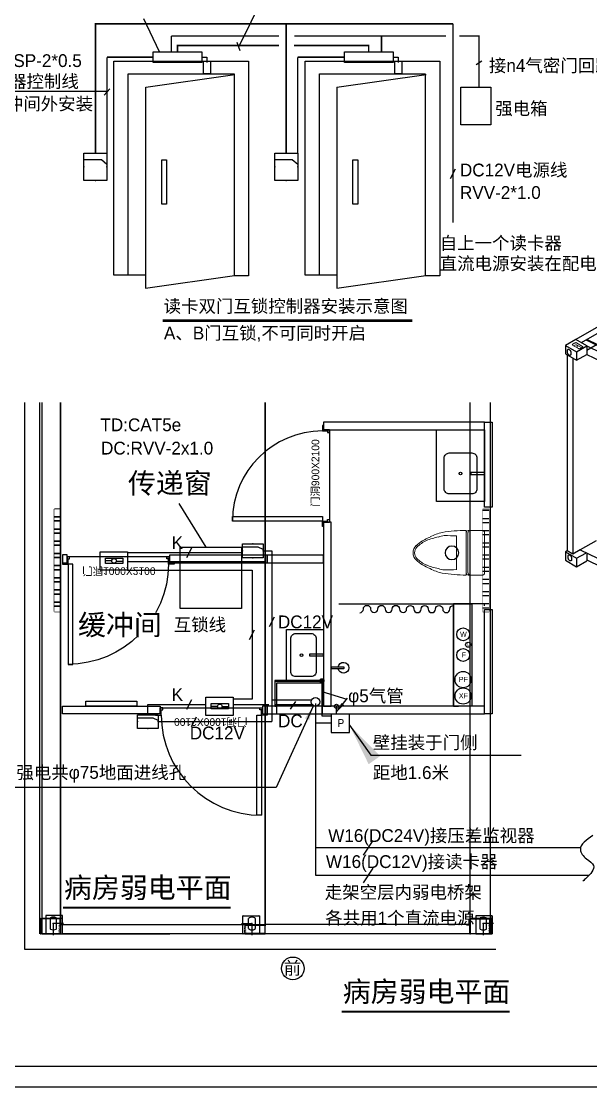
# Model space of a CAD drawing. Extents: x 149787 to 171187, y -41372 to -25335.
# Drawn here: x 156411 to 161974, y -41372 to -30960 of the extents above; entities that cross this region are included whole.
import ezdxf
from ezdxf.enums import TextEntityAlignment as Align
from ezdxf.xclip import XClip

# ---------------------------------------------------------------- set-up
doc = ezdxf.new("R2010")
doc.units = 0
doc.header["$LTSCALE"] = 1000
doc.header["$XCLIPFRAME"] = 0
for name, pattern in [('CENTER2', [28.575, 19.05, -3.175, 3.175, -3.175]), ('DASHED', [0.75, 0.5, -0.25]), ('L3', [25, 15, -10])]:
    doc.linetypes.add(name, pattern=pattern)
doc.layers.get('0').update_dxf_attribs({"linetype": 'CONTINUOUS'})
for name, color, linetype in [('01', 4, 'CONTINUOUS'), ('1', 10, 'CENTER2'), ('4', 4, 'CONTINUOUS'), ('8', 8, 'CONTINUOUS'), ('ARDIM', 1, 'CONTINUOUS'), ('E-COM-TEL_SYMB', 3, 'CONTINUOUS'), ('EQUIP-安防', 3, 'CONTINUOUS'), ('EQUIP-消防', 3, 'CONTINUOUS'), ('EQUIP-通讯', 3, 'CONTINUOUS'), ('TEL_TAB', 7, 'CONTINUOUS'), ('TEL_TEXT', 7, 'CONTINUOUS'), ('TEL_TITLE', 7, 'CONTINUOUS'), ('WIRE-安防', 6, 'CONTINUOUS'), ('WIRE-通讯', 2, 'CONTINUOUS')]:
    doc.layers.add(name, color=color, linetype=linetype)
doc.layers.add('3', color=4, linetype='L3', lineweight=30)
doc.layers.add('厨具洁具', color=165, linetype='CONTINUOUS', lineweight=13)
doc.layers.add('不打印', color=30, linetype='CONTINUOUS', plot=False)
doc.styles.add('_TEL_DIM', font='SIMPLEX', dxfattribs={"width": 0.8, "height": 3.5, "bigfont": 'HZTXT'})
doc.styles.get("Standard").update_dxf_attribs({"font": 'GBENOR', "bigfont": 'GBCBIG'})
doc.styles.add('方正中等线', font='方正中等线简体.TTF')
doc.styles.add('方正中等线简体', font='方正中等线简体.TTF')
doc.dimstyles.new('1-100', dxfattribs={"dimscale": 140, "dimtxt": 2, "dimasz": 1, "dimexe": 1, "dimexo": 0, "dimgap": 0.8, "dimtad": 1, "dimdec": 1, "dimrnd": 0.005, "dimdsep": 46, "dimtxsty": '方正中等线', "dimblk": 'OBLIQUE', "dimcen": 0, "dimclrd": 3, "dimclre": 3, "dimclrt": 4, "dimadec": 1, "dimazin": 2, "dimtfac": 1, "dimtdec": 1, "dimtix": 1, "dimtmove": 1, "dimatfit": 3, "dimfxl": 2, "dimfxlon": 1, "dimtolj": 1, "dimtzin": 0, "dimlwd": -1, "dimlwe": -1, "dimarcsym": 0})
doc.dimstyles.get("Standard").update_dxf_attribs({"dimscale": 100, "dimtxt": 3.5, "dimasz": 1, "dimexe": 2.5, "dimexo": 3, "dimgap": 1.5, "dimtad": 1, "dimdec": 0, "dimzin": 0, "dimdsep": 46, "dimtxsty": 'Standard', "dimblk": 'ARCHTICK', "dimcen": 0.09, "dimadec": 0, "dimazin": 0, "dimtfac": 1, "dimtdec": 0, "dimtix": 1, "dimtmove": 2, "dimatfit": 3, "dimfxl": 1, "dimtolj": 1, "dimtzin": 0, "dimarcsym": 0})

# ---------------------------------------------------------------- blocks, each defined once
blk = doc.blocks.new('dfgjhjktyh')
at = {"layer": '01'}
for p, q in [((-6009, 7162), (-7290, 6422)), ((-5954, 7131), (-7236, 6391)), ((-7389, 6366), (-7281, 6303)), ((-7182, 6360), (-7290, 6422)), ((-7182, 6360), (-7182, 6278)), ((-7182, 6360), (6, 2862)), ((-7389, 6283), (-7281, 6221)), ((-7372, 6274), (-7372, 4357)), ((-7370, 6297), (-7370, 6317)), ((-7338, 6299), (-7338, 6279)), ((-7281, 6303), (-7281, 6221)), ((-7182, 6278), (6, 2780)), ((-7318, 6242), (-7318, 4325)), ((-7389, 4348), (-7281, 4285)), ((-7389, 4348), (-7389, 4266)), ((-7363, 4288), (-7363, 4309)), ((-7331, 4290), (-7331, 4270)), ((-7281, 4285), (-7281, 4203)), ((-7182, 4331), (-7182, 4259)), ((-7182, 4269), (-74, 817))]:
    blk.add_line(p, q, dxfattribs=at)
at = {"layer": '01', "linetype": 'Continuous', "lineweight": 15}
for p, q in [((-7261, 6334), (-7321, 6369)), ((-7282, 6391), (-7222, 6356)), ((-7282, 6371), (-7231, 6342)), ((-7274, 6366), (-7274, 6341))]:
    blk.add_line(p, q, dxfattribs=at)
at = {"layer": '01', "linetype": 'Continuous', "lineweight": 15, "flags": 128}
for points in [[(-7323, 6372), (-7321, 6374), (-7320, 6376), (-7318, 6378), (-7316, 6380), (-7313, 6382), (-7311, 6384), (-7308, 6385), (-7305, 6387), (-7302, 6388), (-7299, 6389), (-7295, 6391), (-7292, 6391), (-7288, 6392)], [(-7220, 6353), (-7222, 6351), (-7223, 6349), (-7225, 6347), (-7227, 6345), (-7229, 6343), (-7232, 6342), (-7235, 6340), (-7238, 6338), (-7241, 6337), (-7244, 6336), (-7248, 6335), (-7251, 6334), (-7255, 6333)]]:
    blk.add_lwpolyline(points, dxfattribs=at)
at = {"layer": '01', "flags": 128}
for points in [[(-7370, 6317), (-7370, 6319), (-7370, 6321), (-7369, 6322), (-7368, 6324), (-7368, 6325), (-7367, 6326), (-7366, 6327), (-7364, 6328), (-7363, 6328), (-7362, 6328), (-7360, 6328), (-7358, 6328), (-7357, 6327), (-7355, 6327), (-7353, 6326), (-7352, 6324), (-7350, 6323), (-7348, 6321), (-7347, 6320), (-7345, 6318), (-7344, 6316), (-7343, 6314), (-7342, 6312), (-7341, 6309), (-7340, 6307), (-7339, 6305), (-7339, 6303), (-7339, 6301), (-7338, 6299)], [(-7338, 6279), (-7339, 6277), (-7339, 6275), (-7339, 6273), (-7340, 6272), (-7341, 6270), (-7342, 6269), (-7343, 6269), (-7344, 6268), (-7345, 6267), (-7347, 6267), (-7348, 6267), (-7350, 6268), (-7352, 6268), (-7353, 6269), (-7355, 6270), (-7357, 6271), (-7358, 6273), (-7360, 6274), (-7362, 6276), (-7363, 6278), (-7364, 6280), (-7366, 6282), (-7367, 6284), (-7368, 6286), (-7368, 6288), (-7369, 6290), (-7370, 6293), (-7370, 6295), (-7370, 6297)], [(-7363, 4309), (-7363, 4311), (-7362, 4312), (-7362, 4314), (-7361, 4315), (-7361, 4317), (-7360, 4318), (-7359, 4319), (-7357, 4319), (-7356, 4320), (-7354, 4320), (-7353, 4320), (-7351, 4319), (-7350, 4319), (-7348, 4318), (-7346, 4317), (-7345, 4316), (-7343, 4315), (-7341, 4313), (-7340, 4311), (-7338, 4309), (-7337, 4308), (-7336, 4305), (-7335, 4303), (-7334, 4301), (-7333, 4299), (-7332, 4297), (-7332, 4295), (-7331, 4292), (-7331, 4290)], [(-7331, 4270), (-7331, 4268), (-7332, 4266), (-7332, 4265), (-7333, 4263), (-7334, 4262), (-7335, 4261), (-7336, 4260), (-7337, 4260), (-7338, 4259), (-7340, 4259), (-7341, 4259), (-7343, 4259), (-7345, 4260), (-7346, 4261), (-7348, 4262), (-7350, 4263), (-7351, 4264), (-7353, 4266), (-7354, 4267), (-7356, 4269), (-7357, 4271), (-7359, 4273), (-7360, 4275), (-7361, 4278), (-7361, 4280), (-7362, 4282), (-7362, 4284), (-7363, 4286), (-7363, 4288)]]:
    blk.add_lwpolyline(points, dxfattribs=at)
at = {"layer": '01', "linetype": 'Continuous', "lineweight": 15}
for centre, radius, start, end in [((-7320, 6371), 2.44, 155.436, 249.8232), ((-7277, 6307), 65.5, 99.5279, 121.5294), ((-7286, 6384), 8.72, 62.7382, 101.4434), ((-7286, 6363), 8.72, 62.7382, 101.4434), ((-7222, 6354), 2.44, 335.436, 69.8232), ((-7257, 6342), 8.72, 242.7382, 281.4434)]:
    blk.add_arc(centre, radius, start, end, dxfattribs=at)
at = {"layer": '4', "linetype": 'L3', "ltscale": 10}
blk.add_line((-5977, 7013), (-7182, 6317), dxfattribs=at)
at = {"layer": '4'}
for p, q in [((-7290, 6422), (-7389, 6366)), ((-7389, 6366), (-7389, 6283)), ((-7281, 6303), (-7182, 6360)), ((-7281, 6221), (-7182, 6278)), ((-7372, 4357), (-7389, 4348)), ((-7318, 4325), (-7372, 4357)), ((-7245, 4367), (-7318, 4325)), ((-7281, 4285), (-7192, 4336)), ((-7245, 4367), (-56, 869)), ((-7389, 4266), (-7281, 4203)), ((-7281, 4203), (-7182, 4259))]:
    blk.add_line(p, q, dxfattribs=at)
at = {"layer": '4', "linetype": 'L3', "ltscale": 20}
blk.add_line((-7090, 4457), (-7245, 4367), dxfattribs=at)
blk = doc.blocks.new('DFHFGJGJGFJ')
at = {"layer": '8'}
for p, q in [((-238, 1286), (-238, 1108)), ((-76, 1286), (-238, 1286)), ((-238, 1282), (-238, 1112)), ((-238, 1272), (-238, 1272)), ((-80, 1286), (-234, 1286)), ((-149, 1185), (-149, 1299)), ((-76, 1108), (-76, 1286)), ((-76, 1112), (-76, 1282)), ((2038, 1108), (2038, 1286)), ((2038, 1286), (2200, 1286)), ((2038, 1112), (2038, 1282)), ((2042, 1286), (2196, 1286)), ((2111, 1185), (2111, 1299)), ((2200, 1286), (2200, 1108)), ((2200, 1282), (2200, 1112)), ((2200, 1272), (2200, 1272)), ((-250, 1185), (-149, 1185)), ((-181, 1234), (-181, 1135)), ((-117, 1135), (-117, 1234)), ((-19, 1246), (1981, 1246)), ((2079, 1135), (2079, 1234)), ((2212, 1185), (2111, 1185)), ((2143, 1234), (2143, 1135)), ((-238, 1108), (-76, 1108)), ((-234, 1108), (-80, 1108)), ((2200, 1136), (2000, 1136)), ((2200, 1108), (2038, 1108)), ((2196, 1108), (2042, 1108)), ((-238, -10724), (-76, -10724)), ((-238, -10902), (-238, -10724)), ((-234, -10724), (-80, -10724)), ((-76, -10724), (-76, -10902)), ((2038, -10724), (2038, -10902)), ((2200, -10724), (2038, -10724)), ((2196, -10724), (2042, -10724)), ((2200, -10902), (2200, -10724)), ((-250, -10800), (-149, -10800)), ((-238, -10898), (-238, -10728)), ((-181, -10850), (-181, -10751)), ((-149, -10800), (-149, -10915)), ((-117, -10751), (-117, -10850)), ((-76, -10728), (-76, -10898)), ((2200, -10752), (2000, -10752)), ((2038, -10728), (2038, -10898)), ((2079, -10751), (2079, -10850)), ((2111, -10800), (2111, -10915)), ((2212, -10800), (2111, -10800)), ((2143, -10850), (2143, -10751)), ((2200, -10898), (2200, -10728)), ((-238, -10887), (-238, -10887)), ((-76, -10902), (-238, -10902)), ((-80, -10902), (-234, -10902)), ((2038, -10902), (2200, -10902)), ((2042, -10902), (2196, -10902)), ((2200, -10887), (2200, -10887))]:
    blk.add_line(p, q, dxfattribs=at)
at = {"layer": '8', "ltscale": 500}
for p, q in [((-19, 1206), (-19, -10822)), ((1981, 1136), (1981, -10752))]:
    blk.add_line(p, q, dxfattribs=at)
for points in [[(2200, 1108), (2200, 1286), (-2000, 1286), (-2000, 1192)], [(2200, -10724), (2200, -10902), (-2000, -10902), (-2000, -10808)]]:
    blk.add_lwpolyline(points, dxfattribs=at)
at = {"layer": '8', "linetype": 'DASHED', "ltscale": 100}
for points in [[(-219, 1280, -0.414214), (-213, 1286), (-25, 1286, -0.414214), (-19, 1280), (-19, 1256), (-23, 1256), (-23, 1280, 0.414214), (-25, 1282), (-213, 1282, 0.414214), (-215, 1280), (-215, 1202, 0.414214), (-213, 1200), (-25, 1200, 0.414214), (-23, 1202), (-23, 1256), (-19, 1256), (-19, 1202, -0.414214), (-25, 1196), (-213, 1196, -0.414214), (-219, 1202)], [(1985, 1256), (1981, 1256), (1981, 1142, 0.414214), (1987, 1136), (2175, 1136, 0.414214), (2181, 1142), (2181, 1280, 0.414214), (2175, 1286), (1987, 1286, 0.414214), (1981, 1280), (1981, 1256), (1985, 1256), (1985, 1280, -0.414214), (1987, 1282), (2175, 1282, -0.414214), (2177, 1280), (2177, 1142, -0.414214), (2175, 1140), (1987, 1140, -0.414214), (1985, 1142)], [(-219, -10896, 0.414214), (-213, -10902), (-25, -10902, 0.414214), (-19, -10896), (-19, -10872), (-23, -10872), (-23, -10896, -0.414214), (-25, -10898), (-213, -10898, -0.414214), (-215, -10896), (-215, -10818, -0.414214), (-213, -10816), (-25, -10816, -0.414214), (-23, -10818), (-23, -10872), (-19, -10872), (-19, -10818, 0.414214), (-25, -10812), (-213, -10812, 0.414214), (-219, -10818)], [(1985, -10872), (1981, -10872), (1981, -10758, -0.414214), (1987, -10752), (2175, -10752, -0.414214), (2181, -10758), (2181, -10896, -0.414214), (2175, -10902), (1987, -10902, -0.414214), (1981, -10896), (1981, -10872), (1985, -10872), (1985, -10896, 0.414214), (1987, -10898), (2175, -10898, 0.414214), (2177, -10896), (2177, -10758, 0.414214), (2175, -10756), (1987, -10756, 0.414214), (1985, -10758)]]:
    blk.add_lwpolyline(points, format="xyb", close=True, dxfattribs=at)
at = {"layer": '8'}
blk.add_lwpolyline([(-19, 1286), (1981, 1286), (1981, 1206), (-19, 1206)], close=True, dxfattribs=at)
at = {"layer": '8', "ltscale": 500}
for points in [[(-19, 1192), (-2019, 1192), (-2019, -10808), (-19, -10808)], [(-19, 1192), (1981, 1192), (1981, -10808), (-19, -10808)]]:
    blk.add_lwpolyline(points, close=True, dxfattribs=at)
at = {"layer": '8', "ltscale": 2}
blk.add_lwpolyline([(2166, -2864), (2106, -2864), (2106, -1864), (2166, -1864)], close=True, dxfattribs=at)
at = {"layer": '8', "ltscale": 10}
blk.add_lwpolyline([(2166, -6752), (2106, -6752), (2106, -7752), (2166, -7752)], close=True, dxfattribs=at)
at = {"layer": '8'}
for centre, radius, start, end in [((-234, 1282), 4, 90, 180), ((-80, 1282), 4, 0, 90), ((2042, 1282), 4, 90, 180), ((2196, 1282), 4, 360, 90), ((-174, 1234), 6.5, 117.062, 180), ((-149, 1185), 62, 62.938, 117.062), ((-124, 1234), 6.5, 0, 62.938), ((2086, 1234), 6.5, 117.062, 180), ((2111, 1185), 62, 62.938, 117.062), ((2136, 1234), 6.5, 0, 62.938), ((-234, 1112), 4, 180, 270), ((-174, 1135), 6.5, 180, 242.938), ((-149, 1185), 62, 242.938, 297.062), ((-124, 1135), 6.5, 297.062, 0), ((-80, 1112), 4, 270, 0), ((2042, 1112), 4, 180, 270), ((2086, 1135), 6.5, 180, 242.938), ((2111, 1185), 62, 242.938, 297.062), ((2136, 1135), 6.5, 297.062, 0), ((2196, 1112), 4, 270, 360), ((-234, -10728), 4, 90, 180), ((-80, -10728), 4, 0, 90), ((2042, -10728), 4, 90, 180), ((2196, -10728), 4, 0, 90), ((-174, -10751), 6.5, 117.062, 180), ((-149, -10800), 62, 62.938, 117.062), ((-124, -10751), 6.5, 0, 62.938), ((2086, -10751), 6.5, 117.062, 180), ((2111, -10800), 62, 62.938, 117.062), ((2136, -10751), 6.5, 0, 62.938), ((-234, -10898), 4, 180, 270), ((-174, -10850), 6.5, 180, 242.938), ((-149, -10800), 62, 242.938, 297.062), ((-124, -10850), 6.5, 297.062, 0), ((-80, -10898), 4, 270, 0), ((2042, -10898), 4, 180, 270), ((2086, -10850), 6.5, 180, 242.938), ((2111, -10800), 62, 242.938, 297.062), ((2136, -10850), 6.5, 297.062, 0), ((2196, -10898), 4, 270, 0)]:
    blk.add_arc(centre, radius, start, end, dxfattribs=at)
for p in [(-149, 1185), (2111, 1185), (-149, -10800), (2111, -10800)]:
    blk.add_point(p, dxfattribs=at)
at = {"layer": '8', "style": '方正中等线'}
for rotation, p in [(90, (-204, 1190)), (270, (2166, 1274)), (90, (-204, -10890)), (90, (2183, -10890))]:
    blk.add_text('顶角件', height=20, rotation=rotation, dxfattribs=at).set_placement(p)
at = {"ltscale": 10}
for points in [[(2166, -2864), (2106, -2864), (2106, -1864), (2166, -1864)], [(2166, -6752), (2106, -6752), (2106, -7752), (2166, -7752)]]:
    blk.add_wipeout(points, dxfattribs=at).dxf.layer = '8'
at = {"layer": '8'}
h = blk.add_hatch(dxfattribs=at)
h.set_pattern_fill('ANSI32', color=256, scale=25, angle=315)
h.set_pattern_definition([(360, (-11283241.18, 2111362.44), (6e-14, 119.0625), []), (360, (-11283201.5, 2111322.75), (6e-14, 119.0625), [])])
h.paths.add_polyline_path([(2166, -2864), (2106, -2864), (2106, -1864), (2166, -1864)])
at = {"layer": '8', "ltscale": 10}
h = blk.add_hatch(dxfattribs=at)
h.set_pattern_fill('ANSI32', color=256, scale=25, angle=315)
h.set_pattern_definition([(360, (-11283241.18, 2111474.44), (6e-14, 119.0625), []), (360, (-11283201.5, 2111434.75), (6e-14, 119.0625), [])])
h.paths.add_polyline_path([(2166, -6752), (2106, -6752), (2106, -7752), (2166, -7752)])
at = {"layer": '8', "ltscale": 500}
blk.add_line((2181, -10752), (2181, 1136), dxfattribs=at)
blk = doc.blocks.new('DHGJ565151DFHFGH')
at = {"color": 0}
for p, q in [((1531, -12078), (1531, 110)), ((1589, -64), (1589, 106)), ((1593, 110), (1747, 110)), ((1751, 106), (1751, -64)), ((1630, -41), (1630, 58)), ((1693, 58), (1693, -41)), ((1751, 95), (1751, 95)), ((1747, -68), (1593, -68)), ((1589, -11904), (1589, -12074)), ((1747, -11900), (1593, -11900)), ((1630, -11927), (1630, -12026)), ((1693, -12026), (1693, -11927)), ((1751, -12074), (1751, -11904)), ((1593, -12078), (1747, -12078)), ((1751, -12063), (1751, -12063))]:
    blk.add_line(p, q, dxfattribs=at)
for centre, radius, start, end in [((1593, 106), 4, 90, 180), ((1747, 106), 4, 360, 90), ((1636, 58), 6.5, 117.062, 180), ((1662, 8), 62, 62.938, 117.062), ((1687, 58), 6.5, 0, 62.938), ((1593, -64), 4, 180, 270), ((1636, -41), 6.5, 180, 242.938), ((1662, 8), 62, 242.938, 297.062), ((1687, -41), 6.5, 297.062, 0), ((1747, -64), 4, 270, 360), ((1593, -11904), 4, 90, 180), ((1636, -11927), 6.5, 117.062, 180), ((1662, -11976), 62, 62.938, 117.062), ((1687, -11927), 6.5, 0, 62.938), ((1747, -11904), 4, 0, 90), ((1593, -12074), 4, 180, 270), ((1636, -12026), 6.5, 180, 242.938), ((1662, -11976), 62, 242.938, 297.062), ((1687, -12026), 6.5, 297.062, 0), ((1747, -12074), 4, 270, 0)]:
    blk.add_arc(centre, radius, start, end, dxfattribs=at)
at = {"layer": '1', "color": 0}
for p, q in [((1662, 8), (1662, 123)), ((1763, 8), (1662, 8)), ((1662, -11976), (1662, -12091)), ((1763, -11976), (1662, -11976))]:
    blk.add_line(p, q, dxfattribs=at)
at = {"layer": '3', "color": 0, "ltscale": 2}
blk.add_lwpolyline([(1732, -4040), (1672, -4040), (1672, -3040), (1732, -3040)], close=True, dxfattribs=at)
at = {"layer": '3', "color": 0, "ltscale": 10}
blk.add_lwpolyline([(1732, -7928), (1672, -7928), (1672, -8928), (1732, -8928)], close=True, dxfattribs=at)
at = {"layer": '4', "color": 0}
for p, q in [((1751, -40), (1551, -40)), ((1751, -11928), (1551, -11928))]:
    blk.add_line(p, q, dxfattribs=at)
at = {"layer": '4', "color": 0, "linetype": 'DASHED', "ltscale": 100}
for points in [[(1536, 80), (1532, 80), (1532, -34, 0.414214), (1538, -40), (1726, -40, 0.414214), (1732, -34), (1732, 104, 0.414214), (1726, 110), (1538, 110, 0.414214), (1532, 104), (1532, 80), (1536, 80), (1536, 104, -0.414214), (1538, 106), (1726, 106, -0.414214), (1728, 104), (1728, -34, -0.414214), (1726, -36), (1538, -36, -0.414214), (1536, -34)], [(1536, -12048), (1532, -12048), (1532, -11934, -0.414214), (1538, -11928), (1726, -11928, -0.414214), (1732, -11934), (1732, -12072, -0.414214), (1726, -12078), (1538, -12078, -0.414214), (1532, -12072), (1532, -12048), (1536, -12048), (1536, -12072, 0.414214), (1538, -12074), (1726, -12074, 0.414214), (1728, -12072), (1728, -11934, 0.414214), (1726, -11932), (1538, -11932, 0.414214), (1536, -11934)]]:
    blk.add_lwpolyline(points, format="xyb", close=True, dxfattribs=at)
at = {"layer": '4', "color": 0}
for p in [(1662, 8), (1662, -11976)]:
    blk.add_point(p, dxfattribs=at)
at = {"layer": '不打印', "color": 0}
for p, q in [((1589, -68), (1589, 110)), ((1589, 110), (1751, 110)), ((1751, 110), (1751, -68)), ((1751, -68), (1589, -68)), ((1589, -11900), (1589, -12078)), ((1751, -11900), (1589, -11900)), ((1751, -12078), (1751, -11900)), ((1589, -12078), (1751, -12078))]:
    blk.add_line(p, q, dxfattribs=at)
at = {"layer": '不打印', "color": 0, "ltscale": 500}
blk.add_line((1551, -40), (1551, -11928), dxfattribs=at)
at = {"layer": '不打印', "color": 0, "style": '方正中等线'}
for rotation, p in [(270, (1716, 98)), (90, (1734, -12066))]:
    blk.add_text('顶角件', height=20, rotation=rotation, dxfattribs=at).set_placement(p)
at = {"color": 0, "ltscale": 10}
for points in [[(1732, -4040), (1672, -4040), (1672, -3040), (1732, -3040)], [(1732, -7928), (1672, -7928), (1672, -8928), (1732, -8928)]]:
    blk.add_wipeout(points, dxfattribs=at).dxf.layer = '3'
at = {"layer": '3'}
h = blk.add_hatch(dxfattribs=at)
h.set_pattern_fill('ANSI32', color=0, scale=25, angle=315)
h.set_pattern_definition([(360, (-11283675.53, 2110186.36), (6e-14, 119.0625), []), (360, (-11283635.85, 2110146.67), (6e-14, 119.0625), [])])
h.paths.add_polyline_path([(1732, -4040), (1672, -4040), (1672, -3040), (1732, -3040)])
at = {"layer": '3', "ltscale": 10}
h = blk.add_hatch(dxfattribs=at)
h.set_pattern_fill('ANSI32', color=0, scale=25, angle=315)
h.set_pattern_definition([(360, (-11283675.53, 2110298.36), (6e-14, 119.0625), []), (360, (-11283635.85, 2110258.67), (6e-14, 119.0625), [])])
h.paths.add_polyline_path([(1732, -7928), (1672, -7928), (1672, -8928), (1732, -8928)])
at = {"layer": '不打印', "color": 0, "ltscale": 500}
blk.add_line((1732, -11928), (1732, -40), dxfattribs=at)
blk = doc.blocks.new('dfhfghfghj')
at = {"color": 0}
for p, q in [((-10, -376), (-10, -436)), ((990, -376), (990, -436))]:
    blk.add_line(p, q, dxfattribs=at)
blk.add_lwpolyline([(0, -366), (0, 614), (45, 614), (45, -366)], close=True, dxfattribs=at)
for points in [[(-10, -436), (-10, -376), (-55, -376), (-55, -366), (0, -366), (0, -416), (15, -416), (15, -436), (-10, -436)], [(990, -436), (990, -376), (1035, -376), (1035, -366), (980, -366), (980, -416), (965, -416), (965, -436), (990, -436)]]:
    blk.add_lwpolyline(points, dxfattribs=at)
blk.add_arc((0, -366), 980, 0, 90, dxfattribs=at)
at = {"layer": '不打印', "color": 0}
blk.add_line((990, -436), (-10, -436), dxfattribs=at)
at = {"layer": '不打印', "color": 0, "insert": (137, -260), "char_height": 75, "width": 743.63, "attachment_point": 1, "style": '方正中等线', "bg_fill": 3, "box_fill_scale": 1.1, "bg_fill_color": 256, "bg_fill_true_color": 13158600, "bg_fill_transparency": 0}
blk.add_mtext('\\A1;门洞1000X2100', dxfattribs=at)
blk = doc.blocks.new('dfhghgjhj')
at = {"color": 0}
for p, q in [((-10, -65), (-10, -125)), ((890, -65), (890, -125))]:
    blk.add_line(p, q, dxfattribs=at)
blk.add_lwpolyline([(0, -55), (0, 825), (45, 825), (45, -55)], close=True, dxfattribs=at)
for points in [[(-10, -125), (-10, -65), (-55, -65), (-55, -55), (0, -55), (0, -105), (15, -105), (15, -125), (-10, -125)], [(890, -125), (890, -65), (935, -65), (935, -55), (880, -55), (880, -105), (865, -105), (865, -125), (890, -125)]]:
    blk.add_lwpolyline(points, dxfattribs=at)
blk.add_arc((0, -55), 880, 0, 90, dxfattribs=at)
at = {"layer": '不打印', "color": 0}
blk.add_line((890, -125), (-10, -125), dxfattribs=at)
at = {"layer": '不打印', "color": 0, "insert": (137, 51), "char_height": 75, "width": 697.2, "attachment_point": 1, "style": '方正中等线', "bg_fill": 3, "box_fill_scale": 1.1, "bg_fill_color": 256, "bg_fill_true_color": 13158600, "bg_fill_transparency": 0}
blk.add_mtext('\\A1;门洞900X2100', dxfattribs=at)
blk = doc.blocks.new('fsateghdsh')
at = {"layer": '不打印', "color": 0}
blk.add_circle((45, 0), 66.5, dxfattribs=at)
at = {"layer": '厨具洁具', "color": 0, "ltscale": 0.3}
for p, q in [((-254, 218), (-115, 218)), ((-94, -217), (-94, 218)), ((-275, -197), (-275, 197)), ((-112, -197), (-112, 198)), ((0, -165), (0, 165)), ((-254, -217), (-115, -217))]:
    blk.add_line(p, q, dxfattribs=at)
for centre, radius, start, end in [((-254, 197), 20.5, 90, 180), ((-133, 198), 20.5, 0, 78.5848), ((-115, 197), 20.5, 0, 90), ((-94, -1277), 1495, 81.0354, 90), ((-97, 196), 2.97, 25.9933, 33.7883), ((113, -2042), 2210, 89.8361, 92.9335), ((119, 44), 124, 62.537, 89.8279), ((41, -236), 447, 60.9508, 77.3719), ((83, -375), 538, 66.8545, 79.9589), ((107, -244), 426, 47.4033, 69.151), ((182, -143), 285, 44.0973, 66.8545), ((330, 1), 78.7, 0, 44.0973), ((330, 0), 78.7, 315.9027, 0), ((331, 1), 93.9, 0, 47.4033), ((331, 0), 93.9, 312.5967, 0), ((107, 245), 426, 290.849, 312.5967), ((182, 143), 285, 293.1455, 315.9027), ((-254, -197), 20.5, 180, 270), ((-133, -197), 20.5, 281.4152, 0), ((-115, -197), 20.5, 270, 0), ((-97, -195), 2.97, 326.2117, 334.0067), ((-94, 1278), 1495, 270, 278.9646), ((113, 2043), 2210, 267.0665, 270.1639), ((119, -43), 124, 270.1721, 297.463), ((41, 237), 447, 282.6281, 299.0492), ((83, 376), 538, 280.0411, 293.1455)]:
    blk.add_arc(centre, radius, start, end, dxfattribs=at)
blk = doc.blocks.new('fhfghjgjfj')
at = {"color": 0}
for p, q in [((-55, -284), (-55, -344)), ((1345, -284), (1345, -344))]:
    blk.add_line(p, q, dxfattribs=at)
for points in [[(-45, -274), (-45, 416), (0, 416), (0, -274)], [(1335, -274), (1335, 416), (1290, 416), (1290, -274)]]:
    blk.add_lwpolyline(points, close=True, dxfattribs=at)
for points in [[(-55, -344), (-55, -284), (-100, -284), (-100, -274), (-45, -274), (-45, -324), (-30, -324), (-30, -344), (-55, -344)], [(1345, -344), (1345, -284), (1390, -284), (1390, -274), (1335, -274), (1335, -324), (1320, -324), (1320, -344), (1345, -344)]]:
    blk.add_lwpolyline(points, dxfattribs=at)
at = {"layer": '不打印', "color": 0}
blk.add_line((-55, -344), (1345, -344), dxfattribs=at)
at = {"layer": '不打印', "color": 0, "insert": (92, -167), "char_height": 75, "width": 751.1, "attachment_point": 1, "style": '方正中等线', "bg_fill": 3, "box_fill_scale": 1.1, "bg_fill_color": 256, "bg_fill_true_color": 13158600, "bg_fill_transparency": 0}
blk.add_mtext('\\A1;门洞1400X2100', dxfattribs=at)
at = {"color": 0}
for centre, start, end in [((-45, -274), 0, 90), ((1335, -274), 90, 180)]:
    blk.add_arc(centre, 690, start, end, dxfattribs=at)
blk = doc.blocks.new('1234')
at = {"layer": '8'}
blk.add_blockref('DFHFGJGJGFJ', (2089, -1185), dxfattribs=at)
at = {"layer": '8', "ltscale": 500}
blk.add_line((2409, -2426), (4214, -2426), dxfattribs=at)
at = {"layer": '8'}
for p, q in [((1494, -8306), (1231, -7881)), ((2789, -8861), (3909, -8861))]:
    blk.add_line(p, q, dxfattribs=at)
for points in [[(4248, 252), (-281, 252), (-281, -12236), (4322, -12236)], [(4263, 102), (-111, 102), (-111, -12086), (1137, -12086)], [(4214, -8881), (4214, -8861), (3909, -8861), (3909, -9861), (3959, -9861), (3959, -9861)], [(2177, -9861), (2177, -9856), (2169, -9856), (2169, -9616), (2634, -9616), (2634, -9656), (2639, -9656), (2639, -9611), (2164, -9611), (2164, -9861), (2177, -9861)]]:
    blk.add_lwpolyline(points, dxfattribs=at)
for points in [[(2070, 102), (4070, 102), (4070, 252), (2070, 252)], [(2364, -2388), (2409, -2388), (2409, -2463), (2364, -2463)], [(4214, -2388), (4289, -2388), (4289, -3068), (4214, -3068)], [(4214, -3263), (4214, -2663), (3714, -2663), (3714, -3263)], [(4214, -3263), (2214, -3263), (2214, -4163), (4214, -4163)], [(4214, -4886), (4214, -5486), (3714, -5486), (3714, -4886)], [(4214, -6386), (2214, -6386), (2214, -5486), (4214, -5486)], [(3744, -7161), (4214, -7161), (4214, -7861), (3744, -7861)], [(4214, -7086), (4289, -7086), (4289, -7916), (4214, -7916)], [(4213, -7595), (4213, -7578), (4078, -7578), (4078, -7595)], [(1239, -8307), (1839, -8307), (1839, -8907), (1239, -8907)], [(2639, -8386), (2089, -8386), (2089, -8461), (2639, -8461)], [(4089, -8861), (4089, -9861), (3909, -9861), (3909, -8861)], [(4214, -8916), (4289, -8916), (4289, -9936), (4214, -9936)], [(2279, -9111), (2639, -9111), (2639, -9611), (2279, -9611)], [(2639, -9370), (2639, -9353), (2503, -9353), (2503, -9370)], [(2179, -9936), (2629, -9936), (2629, -9636), (2179, -9636)], [(316, -9861), (316, -9811), (816, -9811), (816, -9861)], [(4214, -9861), (2089, -9861), (2089, -9936), (4214, -9936)]]:
    blk.add_lwpolyline(points, close=True, dxfattribs=at)
for points in [[(2158, -2558, 0.533281), (2207, -2525, -1), (2277, -2525, 1), (2348, -2525, -1), (2418, -2525, 1), (2489, -2525, -1), (2559, -2525, 1), (2629, -2525, -1), (2700, -2525, 1), (2770, -2525, -1), (2841, -2525, 1), (2911, -2525, -1), (2982, -2525, 1), (3052, -2525, -1), (3122, -2525, 1), (3193, -2525, -0.40721), (3227, -2490)], [(4212, -2490, 0.414214), (4177, -2525, -1), (4107, -2525, 1), (4036, -2525, -1), (3966, -2525, 1), (3896, -2525, -1), (3825, -2525, 1), (3755, -2525, -1), (3684, -2525, 1), (3614, -2525, -1), (3543, -2525, 1), (3473, -2525, -1), (3402, -2525, 1), (3332, -2525, -1), (3262, -2525, 0.40721), (3227, -2490)], [(2994, -8947, 0.414214), (3029, -8911, -1), (3100, -8911, 1), (3170, -8911, -1), (3241, -8911, 1), (3311, -8911, -1), (3382, -8911, 1), (3452, -8911, -1), (3522, -8911, 1), (3593, -8911, -1), (3663, -8911, 1), (3734, -8911, -1), (3804, -8911, 1), (3875, -8911, -0.40721), (3909, -8876)]]:
    blk.add_lwpolyline(points, format="xyb", dxfattribs=at)
for points in [[(3869, -7386), (4089, -7386, -0.414214), (4139, -7436), (4139, -7736, -0.414214), (4089, -7786), (3869, -7786, -0.414214), (3819, -7736), (3819, -7436, -0.414214)], [(2369, -9151), (2519, -9151, -0.414214), (2569, -9201), (2569, -9521, -0.414214), (2519, -9571), (2369, -9571, -0.414214), (2319, -9521), (2319, -9201, -0.414214)]]:
    blk.add_lwpolyline(points, format="xyb", close=True, dxfattribs=at)
for centre, radius in [((3979, -7586), 13.5), ((4004, -9159), 62.5), ((4053, -9260), 25), ((2424, -9361), 13.5), ((4004, -9361), 62.5), ((4004, -9601), 79.5), ((4004, -9761), 79.5)]:
    blk.add_circle(centre, radius, dxfattribs=at)
at = {"layer": '8', "ltscale": 0.2, "extrusion": (0, 0, -1)}
blk.add_ellipse((2836, -9485), major_axis=(-37.1, 37.1), ratio=1, start_param=5.631521, end_param=11.647243, dxfattribs=at)
at = {"layer": '8', "ltscale": 0.2}
blk.add_rational_spline([(2836, -9478), (2843, -9478), (2843, -9485), (2843, -9492), (2836, -9492), (2775, -9492), (2714, -9492), (2714, -9485), (2714, -9478), (2775, -9478), (2836, -9478)], [1, 0.707106781187, 1, 0.707106781187, 1, 1, 1, 1, 1, 1, 1], degree=2, knots=[0, 0, 0, 1.570796, 1.570796, 3.141593, 3.141593, 4.141593, 4.141593, 5.141593, 5.141593, 6.141593, 6.141593, 6.141593], dxfattribs=at)
at = {"layer": '8', "color": 8, "xscale": -1}
blk.add_blockref('fsateghdsh', (3939, -8362), dxfattribs=at)
at = {"layer": '8', "style": '方正中等线'}
for s, height, p in [('W', 50, (3974, -9183)), ('L', 30, (4044, -9273)), ('F', 50, (3990, -9384)), ('PF', 50, (3962, -9624)), ('XF', 50, (3962, -9784))]:
    blk.add_text(s, height=height, dxfattribs=at).set_placement(p)
at = {"layer": '8'}
blk.add_blockref('DHGJ565151DFHFGH', (-1662, -8), dxfattribs=at)
at = {"layer": '8', "color": 8, "rotation": 90}
blk.add_blockref('dfhghgjhj', (2574, -8051), dxfattribs=at)
at = {"layer": '8', "insert": (729, -7804), "char_height": 200, "width": 795.91, "attachment_point": 7, "style": '方正中等线', "bg_fill": 3, "box_fill_scale": 1.1, "bg_fill_color": 256, "bg_fill_true_color": 13158600, "bg_fill_transparency": 0}
blk.add_mtext('\\A1;传递窗', dxfattribs=at)
at = {"layer": '8'}
for points in [[(644, -2388), (89, -2388), (89, -2463), (644, -2463)], [(4214, -7086), (2639, -7086), (2639, -7161), (4214, -7161)], [(2639, -9861), (2714, -9861), (2714, -8061), (2639, -8061)], [(89, -9861), (1044, -9861), (1044, -9936), (89, -9936)]]:
    blk.add_lwpolyline(points, close=True, dxfattribs=at)
at = {"layer": '8', "color": 8, "xscale": -1, "rotation": 180}
blk.add_blockref('dfhfghfghj', (144, -8838), dxfattribs=at)
at = {"layer": '8'}
for points in [[(89, -8461), (134, -8461), (134, -8383), (89, -8383)], [(2089, -8386), (1134, -8386), (1134, -8461), (2089, -8461)]]:
    blk.add_lwpolyline(points, close=True, dxfattribs=at)
at = {"layer": '8', "color": 8}
blk.add_blockref('fhfghjgjfj', (699, -2105), dxfattribs=at)
at = {"layer": '8', "color": 8, "rotation": 180}
blk.add_blockref('dfhfghfghj', (2034, -10313), dxfattribs=at)
at = {"layer": '8', "insert": (241, -9188), "char_height": 200, "width": 795.91, "attachment_point": 7, "style": '方正中等线', "bg_fill": 3, "box_fill_scale": 1.1, "bg_fill_color": 256, "bg_fill_true_color": 13158600, "bg_fill_transparency": 0}
blk.add_mtext('\\A1;缓冲间', dxfattribs=at)
at = {"layer": '8'}
for points in [[(2044, -2388), (2364, -2388), (2364, -2463), (2044, -2463)], [(2044, -9936), (2089, -9936), (2089, -9861), (2044, -9861)]]:
    blk.add_lwpolyline(points, close=True, dxfattribs=at)
blk = doc.blocks.new('$equip_U$00000100(QT-201005261008)')
at = {"color": 4}
for p, q in [((-0.5, 0.5), (0.5, 0.5)), ((-0.5, 0.5), (-0.5, -0.5)), ((0.5, -0.5), (0.5, 0.5)), ((-0.5, -0.5), (0.5, -0.5))]:
    blk.add_line(p, q, dxfattribs=at)
at = {"color": 7, "style": '_TEL_DIM'}
blk.add_attdef('$TEXT$', text='', height=0.4, dxfattribs=at).set_placement((0.026, -0.008), align=Align.MIDDLE_CENTER)
at = {"color": 7, "style": '_TEL_DIM', "flags": 1}
for tag in ['A', 'REMARK']:
    blk.add_attdef(tag, text='', height=0.000025, dxfattribs=at).set_placement((0, 0), align=Align.MIDDLE_CENTER)
blk = doc.blocks.new('_Oblique')
at = {"color": 0, "linetype": 'ByBlock', "lineweight": -2}
blk.add_line((-0.5, -0.5), (0.5, 0.5), dxfattribs=at)
blk = doc.blocks.new('$equip$00001876')
at = {"color": 0, "linetype": 'Continuous'}
blk.add_lwpolyline([(-0.625, 0.415), (0.625, 0.415), (0.625, -0.415), (-0.625, -0.415)], close=True, dxfattribs=at)
blk.add_lwpolyline([(0.625, 0.075), (0.325, 0.215), (-0.625, 0.215)], dxfattribs=at)
for p in [(0, 0.415), (-0.625, 0), (0.625, 0), (0, -0.415)]:
    blk.add_point(p)
at = {"layer": 'TEL_TEXT', "style": '_TEL_DIM', "flags": 1}
blk.add_attdef('A', text='', height=0.00002, dxfattribs=at).set_placement((0, 0), align=Align.MIDDLE_CENTER)
blk = doc.blocks.new('$equip_U$00000119(QT-201005261008)')
for points in [[(-0.617, 0.415), (0.617, 0.415), (0.617, -0.415), (-0.617, -0.415), (-0.617, 0.415)], [(-0.094, 0), (-0.379, 0)], [(0.112, -0.006), (0.398, -0.006)]]:
    blk.add_lwpolyline(points)
blk.add_lwpolyline([(-0.379, 0.127), (0.398, 0.127), (0.398, -0.115), (-0.379, -0.115), (-0.379, 0.127)], close=True)
blk.add_circle((0.009, 0), 0.103)
at = {"color": 7, "style": '_TEL_DIM', "flags": 1}
for tag in ['A', 'REMARK']:
    blk.add_attdef(tag, text='', height=0.000025, dxfattribs=at).set_placement((0, 0), align=Align.MIDDLE_CENTER)
blk = doc.blocks.new('_ArchTick')
at = {"color": 0, "linetype": 'ByBlock', "const_width": 0.4}
blk.add_lwpolyline([(-0.5, -0.5), (0.5, 0.5)], dxfattribs=at)

msp = doc.modelspace()

# ---------------------------------------------------------------- linework, layer by layer
for p, q in [((158538.3, -31201.9), (158779.8, -30714.1)), ((157761.9, -31258.7), (157608.6, -30934.4))]:
    msp.add_line(p, q)
at = {"color": 3}
for p, q in [((158517.8, -31164.6), (158547.2, -31244.6)), ((158190.5, -31349), (158258.5, -31349)), ((158190.5, -31473.5), (158190.5, -31349)), ((158258.5, -31349), (158258.5, -31473.5)), ((160059.8, -31349), (160127.8, -31349)), ((160059.8, -31473.5), (160059.8, -31349)), ((160127.8, -31349), (160127.8, -31473.5)), ((160910, -31349.1), (160855.9, -31385.9)), ((157625.7, -31602.2), (158495.6, -31479.3)), ((158258.5, -31473.5), (158190.5, -31473.5)), ((159495, -31602.2), (160364.9, -31479.3)), ((160127.8, -31473.5), (160059.8, -31473.5)), ((157247.5, -31646.2), (155967.1, -31646.2)), ((157275.5, -31621), (157219.8, -31680.2)), ((157625, -31602.2), (157625, -33566.6)), ((159494.3, -31602.2), (159494.3, -33566.6)), ((157625, -33566.6), (158495, -33443.6)), ((159494.3, -33566.6), (160364.2, -33443.6))]:
    msp.add_line(p, q, dxfattribs=at)
at = {"color": 1}
for points, const_width in [([(157135, -32249.8), (157135, -30984.1), (160627.9, -30984.1)], 15), ([(158998.5, -32249.8), (158998.5, -30984.1)], 15), ([(160627.9, -30984.1), (160627.9, -32928.7)], 15), ([(158928.1, -31103.7), (157876.8, -31103.6)], 15), ([(157876.8, -31103.6), (157876.8, -31258.7)], 15), ([(160560.4, -31103.6), (159078.6, -31103.6)], 15), ([(159930.7, -31103.6), (159930.7, -31258.7)], 15), ([(160882.9, -31602), (160882.9, -31103.6), (160691.8, -31103.6)], 15), ([(157935.8, -31258.7), (157935.8, -31196), (158928, -31196)], 15), ([(159076.2, -31196), (159805, -31196), (159805, -31258.7)], 15), ([(157247.5, -32249.8), (157247.5, -32249.8), (157247.5, -31310.4)], 15), ([(157698.1, -31310.4), (157247.5, -31310.4)], 15), ([(159111, -32249.8), (159111, -32249.8), (159111, -31310.4)], 15), ([(159567.4, -31310.4), (159111, -31310.4)], 15), ([(161933.4, -34072), (169206.7, -37626)], 20)]:
    msp.add_lwpolyline(points, dxfattribs=dict(at, const_width=const_width))
for points in [[(157698.1, -31258.7), (158173.4, -31258.7), (158173.4, -31362.1), (157698.1, -31362.1)], [(159567.4, -31258.7), (160042.7, -31258.7), (160042.7, -31362.1), (159567.4, -31362.1)]]:
    msp.add_lwpolyline(points, close=True)
for points in [[(158173.4, -31310.4), (158224.5, -31310.4), (158224.5, -31362.1)], [(160042.7, -31310.4), (160093.8, -31310.4), (160093.8, -31362.1)]]:
    msp.add_lwpolyline(points)
at = {"color": 3}
for points in [[(157625, -33441.9), (157313.3, -33440), (157313.3, -31349), (158629, -31349), (158629, -33448), (158488.7, -33447.1)], [(159494.3, -33441.9), (159182.5, -33440), (159182.5, -31349), (160498.2, -31349), (160498.2, -33448), (160358, -33447.1)], [(157625, -33440.9), (157453.8, -33440), (157453.8, -31473.9), (158488.7, -31473.9), (158488.7, -33445.5)], [(159494.3, -33440.9), (159323, -33440), (159323, -31473.9), (160358, -31473.9), (160358, -33445.5)]]:
    msp.add_lwpolyline(points, dxfattribs=at)
for points in [[(157782, -32314.8), (157828.6, -32314.8), (157828.6, -32747.4), (157782, -32747.4)], [(159651.2, -32314.8), (159697.9, -32314.8), (159697.9, -32747.4), (159651.2, -32747.4)]]:
    msp.add_lwpolyline(points, close=True, dxfattribs=at)
msp.add_circle((159063.6, -40215.8), 110.8)
at = {"layer": 'E-COM-TEL_SYMB'}
for points, const_width in [([(157792.4, -33886.1), (160231.2, -33886.1)], 24.8), ([(159541.7, -40638.5), (161181.1, -40638.5)], 20)]:
    msp.add_lwpolyline(points, dxfattribs=dict(at, const_width=const_width))
at = {"layer": 'TEL_TITLE', "color": 4}
msp.add_lwpolyline([(149987, -41172), (170987, -41172), (170987, -26322), (149987, -26322)], close=True, dxfattribs=at)
at = {"layer": 'WIRE-安防'}
msp.add_lwpolyline([(160705.5, -31602), (160998.8, -31602), (160998.8, -31970.4), (160705.5, -31970.4)], close=True, dxfattribs=at)
msp.add_spline([(161995, -38918.1), (161872.7, -39053.8), (161933, -39146.3), (162001.4, -39210.5), (161933, -39331.1), (161896.8, -39363.2)], degree=3, dxfattribs=at)
at = {"layer": 'WIRE-通讯'}
msp.add_line((160603, -32497.1), (160652.8, -32402), dxfattribs=at)
at = {"layer": '不打印'}
msp.add_lwpolyline([(149787, -41372), (171187, -41372), (171187, -26122), (149787, -26122)], close=True, dxfattribs=at)

# ---------------------------------------------------------------- block references
at = {"color": 1}
msp.add_blockref('dfgjhjktyh', (169117, -40493.1), dxfattribs=at)
at = {"layer": 'EQUIP-通讯', "color": 4, "xscale": 180, "yscale": 320, "zscale": 325.3012048189493}
for p in [(157135, -32382.6), (158998.5, -32382.6)]:
    msp.add_blockref('$equip$00001876', p, dxfattribs=at)

# ---------------------------------------------------------------- texts
at = {"style": '方正中等线'}
msp.add_text('前', height=125, dxfattribs=at).set_placement((158974.4, -40275.2))
at = {"layer": 'ARDIM', "color": 4, "style": '方正中等线简体'}
for s, height, p in [('K:RVVSP-2*0.5', 125, (155831.2, -31406.7)), ('接n4气密门回路', 125, (160979.3, -31454.6)), ('读卡器控制线', 125, (155949.6, -31609.1)), ('仅缓冲间外安装', 125, (155918.4, -31828.3)), ('强电箱', 125, (161040.7, -31873.7)), ('DC12V电源线', 125, (160695.9, -32475.7)), ('RVV-2*1.0', 125, (160695.9, -32695.4)), ('自上一个读卡器', 125, (160498.2, -33189.5)), ('直流电源安装在配电室', 125, (160498.2, -33389.4)), ('读卡双门互锁控制器安装示意图', 125, (157800.4, -33806, 96.3)), ('A、B门互锁,不可同时开启', 125, (157804.3, -34068.8, 96.3)), ('病房弱电平面', 200, (159551.2, -40542.3, 115.6))]:
    msp.add_text(s, height=height, dxfattribs=at).set_placement(p)

# ---------------------------------------------------------------- next in the draw order: block references
ref = msp.add_blockref('1234', (156723.5, -27792.5))
XClip(ref).set_block_clipping_path([(-578.1901444281, -12391.2652770369), (4543.4598761839, -6891.2158862977)])

# ---------------------------------------------------------------- next in the draw order: linework, layer by layer
for p, q in [((159347.4, -37404), (159347.4, -37747.4)), ((159489.4, -37728.9), (159489.4, -37648.2)), ((159347.4, -37747.4), (159437.4, -37747.4))]:
    msp.add_line(p, q)
at = {"color": 7}
msp.add_circle((159284.4, -37611.8), 42.1, dxfattribs=at)
at = {"layer": 'E-COM-TEL_SYMB', "const_width": 20}
msp.add_lwpolyline([(156818.2, -39622.7), (158457.6, -39622.7)], dxfattribs=at)
at = {"layer": 'WIRE-安防'}
for p, q in [((157450, -36151.6), (158051.8, -36151.6)), ((158051.8, -36151.6), (158570.2, -36151.6)), ((158773.5, -36134.5), (158859.5, -36134.5)), ((158859.5, -36134.5), (158859.5, -37803.8)), ((157446.1, -36239.4), (158793.5, -36239.4)), ((157448.8, -36323.3), (158664.7, -36323.3)), ((158664.7, -36323.3), (158664.7, -37583.5)), ((158793.5, -37636.1), (158793.5, -36239.4)), ((158664.7, -37583.5), (158481.8, -37583.5)), ((159347.4, -37509.4), (159590.2, -37584)), ((157646.7, -37736.3), (157646.7, -37636.1)), ((157646.7, -37636.1), (158015.5, -37636.1)), ((158014.9, -37636.1), (158214, -37636.1)), ((158481.8, -37636.1), (158827.9, -37636.1)), ((158859.5, -37591.8), (159241.4, -37591.8)), ((158887.5, -37636.1), (159245.6, -37636.1)), ((159284.4, -37626.6), (159284.4, -39303.3)), ((157748.7, -37803.8), (158859.5, -37803.8)), ((159437.4, -37818.9), (159284.4, -37818.9)), ((159284.4, -39033.4), (161874.9, -39033.4)), ((159284.4, -39303.3), (161960.1, -39303.3))]:
    msp.add_line(p, q, dxfattribs=at)
for centre in [(159347.4, -37404), (159489.4, -37653.9)]:
    msp.add_circle(centre, 19.6, dxfattribs=at)
at = {"layer": 'WIRE-通讯'}
for p, q in [((158026.9, -36199.1), (158076.7, -36104.1)), ((158834.6, -36874.2), (158884.4, -36779.2)), ((158639.8, -37000.9), (158689.6, -36905.9)), ((158026.9, -37683.6), (158076.7, -37588.5)), ((159041.6, -37683.6), (159091.5, -37607.7)), ((158073.4, -37851.3), (158123.3, -37756.3)), ((159754.2, -39109.4), (159849.7, -38965.6)), ((159754.2, -39379.3), (159849.7, -39235.5))]:
    msp.add_line(p, q, dxfattribs=at)

# ---------------------------------------------------------------- next in the draw order: block references
at = {"layer": 'EQUIP-安防', "color": 3, "xscale": 216.8674698823888, "yscale": 216.8674698823888, "zscale": 216.8674698823888}
for p in [(157315, -36233.3), (158347.9, -37655.7)]:
    msp.add_blockref('$equip_U$00000119(QT-201005261008)', p, dxfattribs=at)
at = {"layer": 'EQUIP-消防', "color": 4, "xscale": 180, "yscale": 180, "zscale": 180}
msp.add_blockref('$equip_U$00000100(QT-201005261008)', (159527.4, -37818.9), dxfattribs=at).add_auto_attribs({'$TEXT$': 'P'})
at = {"layer": 'EQUIP-通讯', "color": 4, "xscale": 162.6506024094751, "yscale": 162.6506024094751, "zscale": 162.6506024094751}
for p in [(158671.8, -36134.5), (157647, -37803.8)]:
    msp.add_blockref('$equip$00001876', p, dxfattribs=at)

# ---------------------------------------------------------------- next in the draw order: texts
at = {"layer": 'ARDIM', "color": 4, "style": '方正中等线简体'}
msp.add_text('病房弱电平面', height=200, dxfattribs=at).set_placement((156827.7, -39526.5, 115.6))
at = {"layer": 'TEL_TAB', "color": 4, "style": '方正中等线简体'}
for s, p in [('TD:CAT5e ', (157183.6, -34966)), ('DC:RVV-2x1.0 ', (157189.6, -35193.6)), ('K', (157879.7, -36117.7, -608.8)), ('互锁线', (157899.6, -36919.6, -608.8)), ('DC12V', (158917.3, -36891.8, -608.8)), ('K', (157879.7, -37602.2, -608.8)), ('φ5气管', (159603.9, -37614.2)), ('DC', (158918.7, -37859.4, -608.8)), ('DC12V', (158056.5, -37977.4, -608.8)), ('壁挂装于门侧', (159845.1, -38070.7)), ('与强电共φ75地面进线孔', (156192, -38362.8)), ('距地1.6米', (159845.1, -38365)), ('W16(DC24V)接压差监视器', (159408.9, -38980.3, -608.8)), ('W16(DC12V)接读卡器', (159386.7, -39234.9, -608.8)), ('走架空层内弱电桥架', (159375.6, -39533.7)), ('各共用1个直流电源', (159380.2, -39785))]:
    msp.add_text(s, height=125, dxfattribs=at).set_placement(p)

# ---------------------------------------------------------------- next in the draw order: leaders
at = {"layer": 'WIRE-安防'}
for points, dimstyle, override in [([(159489.4, -37710), (159598.4, -37573.8)], 'Standard', {"dimgap": 1.5, "dimtad": 0, "dimfxl": 2, "dimtfill": 1}), ([(159261.7, -37653.9), (158901.4, -38446.6), (156135.8, -38446.6)], '1-100', {"dimgap": 0.8, "dimtad": 0, "dimfxl": 4, "dimtfill": 1})]:
    msp.add_leader(points, dimstyle=dimstyle, override=override, dxfattribs=at)
at = {"layer": 'WIRE-通讯'}
msp.add_leader([(159617.4, -37838), (159826.7, -38132.9), (161294.8, -38132.9)], dimstyle='1-100', override={"dimasz": 3, "dimgap": 0.8, "dimtad": 0, "dimtfill": 1}, dxfattribs=at)

doc.saveas('drawing.dxf')
